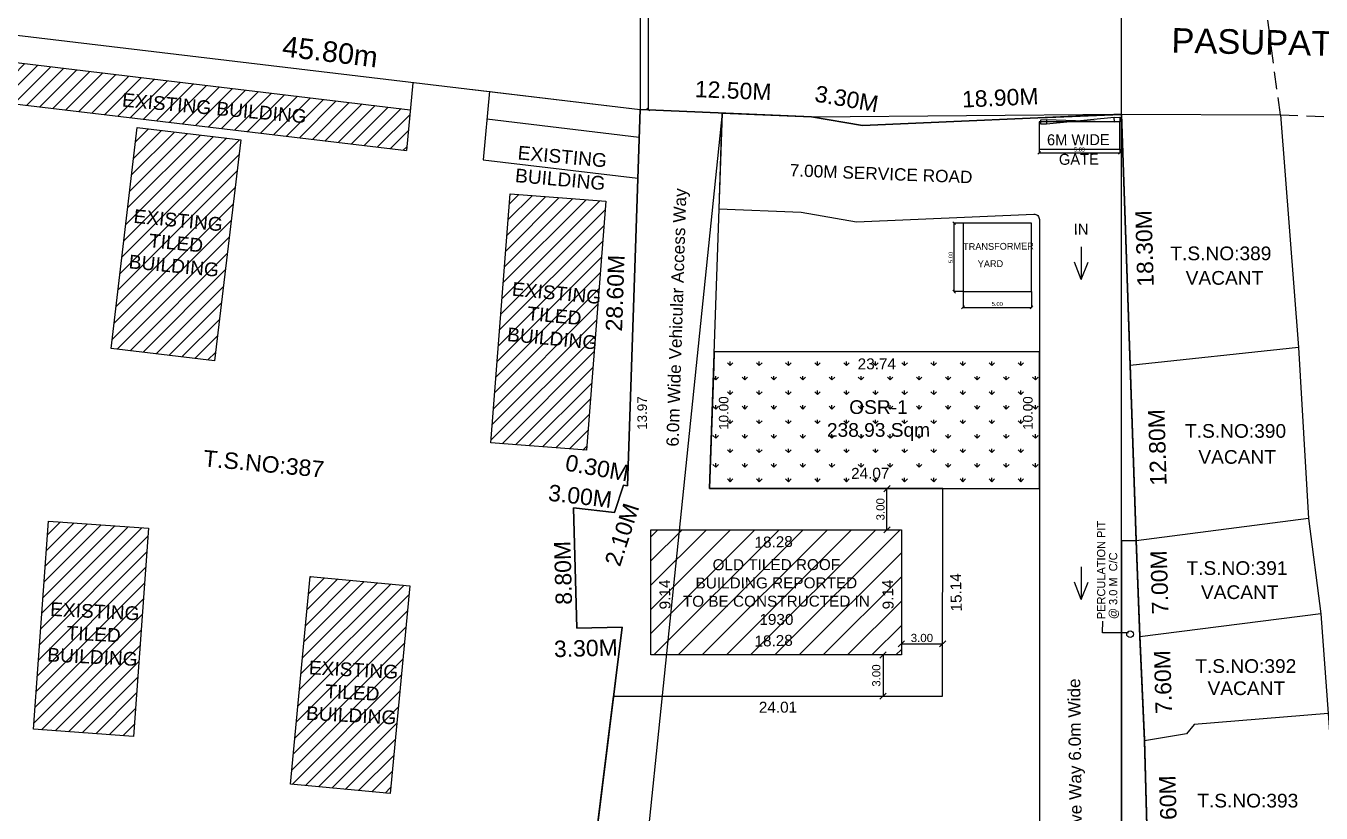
# Model space of a CAD drawing. Header units: metres. Extents: x -7227 to 737, y -45 to 4679.
# Drawn here: x 244.4 to 339, y 130 to 187.4 of the extents above; entities that cross this region are included whole.
import ezdxf

# ---------------------------------------------------------------- set-up
doc = ezdxf.new("R2010")
doc.units = ezdxf.units.M
doc.header["$LTSCALE"] = 0.2
doc.header["$MEASUREMENT"] = 0
doc.linetypes.add('HIDDEN', pattern=[9.525, 6.35, -3.175])
for name, color, linetype in [('AS_AT_SITE', 6, 'Continuous'), ('BLK_1_LVL_0_SIDE_SETBACK2', 102, 'Continuous'), ('DRIVE_WAY', 254, 'Continuous'), ('FMB_OR_PLR', 70, 'Continuous'), ('MAIN_GATE', 57, 'Continuous'), ('OSR_PLAN', 7, 'Continuous'), ('PLAN_INFO', 1, 'Continuous'), ('PLOT_BOUNDARY', 70, 'Continuous'), ('ROAD_WIDTH', 117, 'Continuous'), ('RWH', 130, 'Continuous'), ('SUPER_IMPOSED', 5, 'Continuous'), ('TRANSFORMER_YARD', 1, 'Continuous')]:
    doc.layers.add(name, color=color, linetype=linetype)
doc.layers.add('line', color=7, linetype='Continuous', lineweight=25)
doc.styles.add('GD', font='GOTHIC.TTF')
doc.styles.add('ld', font='arial.ttf', dxfattribs={"height": 0.3})
doc.styles.add('S2', font='GOTHIC.TTF')
doc.styles.get("Standard").update_dxf_attribs({"font": 'arial.ttf', "height": 0.3})
doc.dimstyles.new('DCR', dxfattribs={"dimtxt": 0.3, "dimasz": 0.2, "dimexe": 0.025, "dimexo": 0, "dimgap": 0.09, "dimtad": 1, "dimzin": 0, "dimdsep": 46, "dimtxsty": 'Standard', "dimblk": 'OBLIQUE', "dimcen": 0.09, "dimadec": 0, "dimazin": 0, "dimtfac": 1, "dimtofl": 0, "dimtmove": 0, "dimatfit": 3, "dimfxl": 0, "dimtolj": 1, "dimtzin": 0, "dimarcsym": 0})
pattern_1 = [(45, (-1802.7394, 29.8204), (-0.53033009, 0.53033009), [])]

# ---------------------------------------------------------------- blocks, each defined once
blk = doc.blocks.new('_OBLIQUE')
at = {"layer": 'line', "color": 0, "linetype": 'ByBlock', "lineweight": -2}
blk.add_line((-0.5, -0.5), (0.5, 0.5), dxfattribs=at)
blk = doc.blocks.new('*D257')
at = {"layer": 'Defpoints', "color": 0}
for p in [(289.264, 197.336), (289.264, 181.336), (289.862, 181.336)]:
    blk.add_point(p, dxfattribs=at)
at = {"layer": 'ROAD_WIDTH', "color": 1, "linetype": 'HIDDEN', "lineweight": -2}
for p, q in [((289.682, 197.336), (289.887, 197.336)), ((289.682, 181.336), (289.887, 181.336))]:
    blk.add_line(p, q, dxfattribs=at)
at = {"layer": 'ROAD_WIDTH', "color": 1, "lineweight": -2}
blk.add_line((289.862, 197.336), (289.862, 181.336), dxfattribs=at)
at = {"layer": 'ROAD_WIDTH', "color": 1, "lineweight": -2, "xscale": 0.2, "yscale": 0.2, "zscale": 0.2}
for p, rotation in [((289.862, 197.336), 90), ((289.862, 181.336), 270)]:
    blk.add_blockref('_OBLIQUE', p, dxfattribs=dict(at, rotation=rotation))
at = {"layer": 'ROAD_WIDTH', "color": 1, "insert": (289.619, 189.336), "char_height": 0.3, "attachment_point": 5, "rotation": 90}
blk.add_mtext('\\A1;16.00', dxfattribs=at)
blk = doc.blocks.new('*D258')
at = {"layer": 'Defpoints', "color": 0}
for p in [(318.393, 178.45), (324.283, 178.45), (324.283, 178.179)]:
    blk.add_point(p, dxfattribs=at)
at = {"layer": 'MAIN_GATE', "color": 2, "linetype": 'HIDDEN', "lineweight": -2}
for p, q in [((318.393, 178.45), (318.393, 178.154)), ((324.283, 178.45), (324.283, 178.154))]:
    blk.add_line(p, q, dxfattribs=at)
at = {"layer": 'MAIN_GATE', "color": 2, "lineweight": -2}
blk.add_line((318.393, 178.179), (324.283, 178.179), dxfattribs=at)
at = {"layer": 'MAIN_GATE', "color": 2, "lineweight": -2, "xscale": 0.2, "yscale": 0.2, "zscale": 0.2, "rotation": 180}
blk.add_blockref('_OBLIQUE', (318.393, 178.179), dxfattribs=at)
at = {"layer": 'MAIN_GATE', "color": 2, "lineweight": -2, "xscale": 0.2, "yscale": 0.2, "zscale": 0.2}
blk.add_blockref('_OBLIQUE', (324.283, 178.179), dxfattribs=at)
at = {"layer": 'MAIN_GATE', "color": 2, "insert": (321.338, 178.422), "char_height": 0.3, "attachment_point": 5}
blk.add_mtext('\\A1;5.89', dxfattribs=at)
blk = doc.blocks.new('*D359')
at = {"layer": 'Defpoints', "color": 0}
for p in [(312.181, 173.048), (312.834, 173.048), (312.834, 168.048)]:
    blk.add_point(p, dxfattribs=at)
at = {"layer": 'TRANSFORMER_YARD', "color": 0, "linetype": 'HIDDEN', "lineweight": -2}
for p, q in [((312.834, 173.048), (312.156, 173.048)), ((312.834, 168.048), (312.156, 168.048))]:
    blk.add_line(p, q, dxfattribs=at)
at = {"layer": 'TRANSFORMER_YARD', "color": 0, "lineweight": -2}
blk.add_line((312.181, 168.048), (312.181, 173.048), dxfattribs=at)
at = {"layer": 'TRANSFORMER_YARD', "color": 0, "lineweight": -2, "xscale": 0.2, "yscale": 0.2, "zscale": 0.2}
for p, rotation in [((312.181, 173.048), 90), ((312.181, 168.048), 270)]:
    blk.add_blockref('_OBLIQUE', p, dxfattribs=dict(at, rotation=rotation))
at = {"layer": 'TRANSFORMER_YARD', "color": 0, "insert": (311.938, 170.548), "char_height": 0.3, "attachment_point": 5, "rotation": 90}
blk.add_mtext('\\A1;5.00', dxfattribs=at)
blk = doc.blocks.new('*D360')
at = {"layer": 'Defpoints', "color": 0}
for p in [(312.834, 168.048), (317.834, 168.048), (317.834, 166.901)]:
    blk.add_point(p, dxfattribs=at)
at = {"layer": 'TRANSFORMER_YARD', "color": 0, "linetype": 'HIDDEN', "lineweight": -2}
for p, q in [((312.834, 168.048), (312.834, 166.876)), ((317.834, 168.048), (317.834, 166.876))]:
    blk.add_line(p, q, dxfattribs=at)
at = {"layer": 'TRANSFORMER_YARD', "color": 0, "lineweight": -2}
blk.add_line((312.834, 166.901), (317.834, 166.901), dxfattribs=at)
at = {"layer": 'TRANSFORMER_YARD', "color": 0, "lineweight": -2, "xscale": 0.2, "yscale": 0.2, "zscale": 0.2, "rotation": 180}
blk.add_blockref('_OBLIQUE', (312.834, 166.901), dxfattribs=at)
at = {"layer": 'TRANSFORMER_YARD', "color": 0, "lineweight": -2, "xscale": 0.2, "yscale": 0.2, "zscale": 0.2}
blk.add_blockref('_OBLIQUE', (317.834, 166.901), dxfattribs=at)
at = {"layer": 'TRANSFORMER_YARD', "color": 0, "insert": (315.334, 167.144), "char_height": 0.3, "attachment_point": 5}
blk.add_mtext('\\A1;5.00', dxfattribs=at)

msp = doc.modelspace()

# ---------------------------------------------------------------- hatches: boundary and pattern name
h = msp.add_hatch()
h.set_pattern_fill('ANSI31', color=256, scale=6)
h.set_pattern_definition(pattern_1)
h.paths.add_polyline_path([(243.584, 184.785), (243.304, 181.798), (272.199, 178.342), (272.479, 181.329)])
h.paths.add_polyline_path([(251.106, 181.046), (265.054, 179.77), (265.242, 181.822), (251.293, 183.098)], flags=24)
h = msp.add_hatch()
h.set_pattern_fill('ANSI31', color=256, scale=6)
h.set_pattern_definition(pattern_1)
h.paths.add_polyline_path([(263.734, 132.089), (271.012, 131.4), (272.448, 146.572), (265.17, 147.261)])
h.paths.add_polyline_path([(253.372, 150.773), (246.081, 151.296), (244.99, 136.095), (252.281, 135.572)])
h.paths.add_polyline_path([(250.642, 163.894), (258.204, 163.003), (260.105, 179.131), (252.543, 180.023)])
h.paths.add_polyline_path([(278.361, 157.011), (285.345, 156.465), (286.767, 174.649), (279.783, 175.196)])
h.paths.add_polyline_path([(264.568, 136.247), (271.657, 135.885), (271.933, 141.29), (264.844, 141.651)], flags=24)
h.paths.add_polyline_path([(245.685, 140.514), (252.774, 140.152), (253.05, 145.556), (245.961, 145.918)], flags=24)
h.paths.add_polyline_path([(251.589, 169.232), (258.654, 168.555), (259.171, 173.941), (252.105, 174.619)], flags=24)
h.paths.add_polyline_path([(279.208, 163.921), (286.274, 163.244), (286.791, 168.63), (279.725, 169.308)], flags=9)
h = msp.add_hatch()
h.set_pattern_fill('GRASS', color=256, scale=1.5)
h.set_pattern_definition([(90, (-847.5495, -66.4441), (-1.0606602, 1.0606602), [0.28125, -1.8400703]), (45, (-847.5495, -66.4441), (-1.0606602, 1.0606602), [0.28125, -1.21875]), (135, (-847.5495, -66.4441), (-1.0606602, -1.0606602), [0.28125, -1.21875])])
h.paths.add_polyline_path([(318.409, 163.659), (294.673, 163.659), (294.337, 153.664), (311.357, 153.664), (318.409, 153.664)])
h.paths.add_polyline_path([(296.093, 157.752), (296.093, 160.549), (294.65, 160.549), (294.65, 157.752)], flags=24)
h.paths.add_polyline_path([(304.958, 161.934), (308.155, 161.951), (308.146, 163.6), (304.949, 163.583)], flags=24)
h.paths.add_polyline_path([(304.476, 153.943), (307.673, 153.96), (307.664, 155.608), (304.468, 155.592)], flags=24)
h.paths.add_polyline_path([(302.685, 156.881), (310.719, 156.891), (310.714, 160.636), (302.681, 160.626)], flags=24)
h.paths.add_polyline_path([(318.298, 157.752), (318.298, 160.549), (316.855, 160.549), (316.855, 157.752)], flags=24)
h = msp.add_hatch()
h.set_pattern_fill('ANSI31', color=256, scale=10)
h.set_pattern_definition([(45, (-847.5495, -66.4441), (-0.8838835, 0.8838835), [])])
h.paths.add_polyline_path([(308.333, 150.662), (290.053, 150.662), (290.053, 141.522), (308.333, 141.522)])
h.paths.add_polyline_path([(292.218, 143.252), (306.278, 143.269), (306.271, 148.954), (292.211, 148.937)], flags=24)
h.paths.add_polyline_path([(291.93, 144.68), (291.862, 147.254), (290.214, 147.211), (290.282, 144.636)], flags=24)
h.paths.add_polyline_path([(297.399, 141.683), (300.595, 141.767), (300.551, 143.415), (297.356, 143.331)], flags=24)
h.paths.add_polyline_path([(308.214, 144.68), (308.146, 147.254), (306.498, 147.211), (306.566, 144.636)], flags=24)
h.paths.add_polyline_path([(297.399, 148.898), (300.595, 148.982), (300.551, 150.63), (297.356, 150.546)], flags=24)

# ---------------------------------------------------------------- linework, layer by layer
at = {"linetype": 'HIDDEN'}
for q in [(334.078, 195.242), (348.429, 180.522)]:
    msp.add_line((336.009, 180.951), q, dxfattribs=at)
for p, q in [((243.771, 186.777), (289.264, 181.336)), ((243.533, 184.792), (272.479, 181.329)), ((272.663, 183.296), (272.199, 178.342)), ((278.273, 182.676), (277.803, 177.671)), ((243.177, 181.813), (272.199, 178.342)), ((278.083, 180.659), (289.197, 179.33)), ((289.264, 181.336), (288.341, 153.87)), ((301.762, 180.822), (289.264, 181.336)), ((289.264, 181.336), (301.762, 180.822)), ((305.505, 180.169), (301.762, 180.822)), ((301.762, 180.822), (305.505, 180.169)), ((324.409, 180.993), (305.505, 180.169)), ((305.505, 180.169), (324.409, 180.993)), ((324.409, 180.993), (318.409, 180.731)), ((318.409, 180.731), (324.361, 180.991)), ((318.917, 180.603), (323.885, 180.443)), ((323.88, 180.771), (318.922, 180.275)), ((324.361, 180.991), (324.409, 180.993)), ((325.037, 162.695), (324.409, 180.993)), ((277.803, 177.671), (289.096, 176.321)), ((321.469, 171.329), (321.469, 168.943)), ((321.469, 168.943), (320.973, 170.203)), ((321.469, 168.943), (321.966, 170.203)), ((337.32, 163.959), (325.039, 162.652)), ((325.464, 149.904), (325.037, 162.695)), ((288.046, 153.923), (287.399, 151.925)), ((288.341, 153.87), (288.046, 153.923)), ((307.285, 150.662), (307.285, 153.671)), ((287.399, 151.925), (284.412, 152.272)), ((284.412, 152.272), (284.644, 143.474)), ((338.062, 151.481), (325.466, 149.852)), ((325.733, 142.909), (325.464, 149.904)), ((321.469, 147.953), (321.469, 145.567)), ((321.469, 145.567), (320.973, 146.827)), ((321.469, 145.567), (321.966, 146.827)), ((323.027, 143.147), (323.036, 143.987)), ((338.945, 144.537), (325.736, 142.858)), ((287.948, 143.561), (281.178, 89.133)), ((284.644, 143.474), (287.948, 143.561)), ((324.919, 143.128), (323.027, 143.147)), ((326.082, 135.317), (325.733, 142.909)), ((308.333, 142.328), (311.348, 142.328)), ((306.994, 141.522), (306.994, 138.519)), ((339.486, 137.256), (329.719, 136.458)), ((329.719, 136.458), (329.144, 135.765)), ((326.406, 123.725), (326.082, 135.317)), ((329.144, 135.765), (326.084, 135.25))]:
    msp.add_line(p, q)
for points in [[(277.063, 182.795), (289.264, 181.336), (301.762, 180.822), (305.505, 180.169), (324.409, 180.993)], [(247.796, 54.859), (239.693, 95.866), (276.569, 94.057), (278.718, 88.348), (281.178, 89.133), (287.948, 143.561), (284.644, 143.474), (284.412, 152.272), (287.399, 151.925), (288.046, 153.923), (288.341, 153.87), (289.264, 181.336), (301.762, 180.822), (305.505, 180.169), (324.409, 180.993), (325.037, 162.695), (325.464, 149.904), (325.733, 142.909), (326.082, 135.317), (326.406, 123.725), (326.722, 116.429), (341.058, 117.219)], [(289.264, 181.336), (301.762, 180.822), (305.505, 180.169), (324.409, 180.993)], [(324.409, 180.993), (336.009, 180.951), (337.32, 163.959), (338.062, 151.481), (338.945, 144.537), (339.487, 137.252), (340.405, 124.489), (341.058, 117.219), (341.611, 93.458), (341.175, 93.45)], [(281.178, 89.133), (287.948, 143.561)]]:
    msp.add_lwpolyline(points)
for points in [[(318.524, 180.269), (318.519, 180.596), (318.917, 180.603), (318.922, 180.275)], [(323.885, 180.443), (323.88, 180.771), (324.278, 180.778), (324.283, 180.45)], [(252.543, 180.023), (260.105, 179.131), (258.204, 163.003), (250.642, 163.894)], [(279.783, 175.196), (286.767, 174.649), (285.345, 156.465), (278.361, 157.011)], [(246.081, 151.296), (253.372, 150.773), (252.281, 135.572), (244.99, 136.095)], [(290.053, 150.662), (308.333, 150.662), (308.333, 141.522), (290.053, 141.522)], [(265.17, 147.261), (272.448, 146.572), (271.012, 131.4), (263.734, 132.089)]]:
    msp.add_lwpolyline(points, close=True)
msp.add_circle((325.032, 143.041), 0.25)
at = {"layer": 'AS_AT_SITE', "color": 6, "linetype": 'ByBlock'}
msp.add_lwpolyline([(281.178, 89.133), (287.322, 138.519), (311.342, 138.519), (311.372, 153.664), (294.337, 153.664), (295.024, 174.093), (295.259, 181.089), (295.259, 181.089), (301.762, 180.822), (305.505, 180.169), (324.409, 180.993), (325.037, 162.695), (325.466, 149.852), (325.733, 142.909), (326.082, 135.317), (326.406, 123.725)], dxfattribs=at)
at = {"layer": 'BLK_1_LVL_0_SIDE_SETBACK2', "color": 102}
msp.add_lwpolyline([(336.01, 84.474), (336.01, 116.94), (326.722, 116.429), (326.407, 123.703), (326.084, 135.25), (325.736, 142.858), (325.466, 149.852), (325.039, 162.652), (324.409, 180.993), (305.505, 180.169), (301.762, 180.822), (295.259, 181.089), (285.291, 84.474), (303.981, 84.474), (303.981, 75.099), (318.68, 75.099), (318.68, 84.474), (336.01, 84.474)], close=True, dxfattribs=at)
at = {"layer": 'DRIVE_WAY'}
msp.add_lwpolyline([(324.409, 180.993), (305.505, 180.169), (301.762, 180.822), (295.259, 181.089), (295.021, 174.093), (301.013, 173.846), (305.051, 173.143), (317.992, 173.707, -0.427028), (318.409, 173.307), (318.409, 92.924, -0.414214), (316.909, 91.424), (284.107, 91.424), (281.463, 91.424), (281.463, 85.424), (342.13, 85.424), (341.992, 87.67), (341.745, 91.424), (325.909, 91.424, -0.414233), (324.409, 92.924)], format="xyb", close=True, dxfattribs=at)
at = {"layer": 'FMB_OR_PLR'}
msp.add_lwpolyline([(326.406, 123.725), (326.082, 135.317), (325.733, 142.909), (325.466, 149.852), (325.037, 162.695), (324.409, 180.993), (305.505, 180.169), (301.762, 180.822), (295.259, 181.089), (289.264, 181.336), (288.341, 153.87), (288.046, 153.923), (287.399, 151.925), (284.412, 152.272), (284.644, 143.474), (287.948, 143.561), (281.178, 89.133)], dxfattribs=at)
at = {"layer": 'MAIN_GATE', "color": 57}
msp.add_lwpolyline([(318.393, 180.45), (318.393, 178.45), (324.283, 178.45), (324.283, 180.45)], close=True, dxfattribs=at)
at = {"layer": 'OSR_PLAN'}
msp.add_lwpolyline([(294.638, 162.609), (294.337, 153.664), (318.409, 153.664), (318.409, 163.659), (294.673, 163.659)], close=True, dxfattribs=at)
at = {"layer": 'PLAN_INFO'}
msp.add_lwpolyline([(325.466, 149.852), (324.409, 149.852), (324.409, 116.301), (326.722, 116.429), (326.407, 123.703), (326.084, 135.25), (325.736, 142.858), (325.466, 149.852)], close=True, dxfattribs=at)
at = {"layer": 'PLOT_BOUNDARY', "color": 70, "linetype": 'ByBlock'}
msp.add_lwpolyline([(281.178, 89.133), (287.322, 138.519), (311.342, 138.519), (311.372, 153.664), (294.337, 153.664), (295.024, 174.093), (295.259, 181.089), (295.259, 181.089), (301.762, 180.822), (305.505, 180.169), (324.409, 180.993), (325.037, 162.695), (325.466, 149.852), (325.733, 142.909), (326.082, 135.317), (326.406, 123.725)], dxfattribs=at)
at = {"layer": 'ROAD_WIDTH', "color": 1}
msp.add_lwpolyline([(289.264, 197.336), (289.264, 181.336), (301.762, 180.822), (324.409, 180.993), (324.409, 196.993)], close=True, dxfattribs=at)
at = {"layer": 'RWH', "color": 130}
msp.add_lwpolyline([(325.466, 149.852), (324.409, 149.852), (324.409, 116.301), (326.722, 116.429), (326.407, 123.703), (326.084, 135.25), (325.736, 142.858), (325.466, 149.852)], close=True, dxfattribs=at)
at = {"layer": 'SUPER_IMPOSED', "linetype": 'ByBlock'}
msp.add_lwpolyline([(281.178, 89.133), (287.322, 138.519), (311.342, 138.519), (311.372, 153.664), (294.337, 153.664), (295.024, 174.093), (295.259, 181.089), (295.259, 181.089), (301.762, 180.822), (305.505, 180.169), (324.409, 180.993), (325.037, 162.695), (325.466, 149.852), (325.733, 142.909), (326.082, 135.317), (326.406, 123.725)], dxfattribs=at)
at = {"layer": 'TRANSFORMER_YARD', "color": 7}
msp.add_lwpolyline([(317.834, 173.048), (312.834, 173.048), (312.834, 168.048), (317.834, 168.048)], close=True, dxfattribs=at)

# ---------------------------------------------------------------- block references
at = {"xscale": 0.4456307985729179, "yscale": 0.4456307985729179, "zscale": 0.4456307985729179, "rotation": 180}
for p in [(307.285, 153.664), (307.285, 150.662), (308.333, 142.328), (311.35, 142.33), (306.994, 141.522), (306.994, 138.519)]:
    msp.add_blockref('_OBLIQUE', p, dxfattribs=at)
at = {"xscale": 0.2, "yscale": 0.2, "zscale": 0.2}
msp.add_blockref('_OBLIQUE', (311.348, 142.328), dxfattribs=at)

# ---------------------------------------------------------------- texts
for s, height, rotation, style, p in [('6M WIDE ', 0.8, 0.15548, 'S2', (318.966, 178.734)), (' GATE', 0.8, 0.47881, 'S2', (319.539, 177.301)), ('7.00M SERVICE ROAD', 0.9, 357.77837, 'ld', (300.171, 176.471)), ('6.0m Wide Vehicular Access Way ', 0.9, 88.24492, 'ld', (292.07, 156.725)), ('IN', 0.8, 0.47881, 'S2', (320.922, 172.204)), ('PERCULATION PIT', 0.6, 90, 'GD', (323.217, 144.138)), ('@ 3.0 M  C/C   ', 0.6, 90, 'GD', (324.095, 144.138)), ('Vehicular Access Way  / Drive Way 6.0m Wide', 0.9, 90.64274, 'ld', (321.679, 113.76))]:
    msp.add_text(s, height=height, rotation=rotation, dxfattribs=dict(style=style)).set_placement(p)
at = {"color": 7, "style": 'S2'}
for s, p in [('TRANSFORMER', (312.842, 171.082)), ('YARD', (313.91, 169.828))]:
    msp.add_text(s, height=0.5, rotation=0.47881, dxfattribs=at).set_placement(p)
at = {"style": 'ld'}
for p in [(329.087, 168.553), (330.015, 155.48), (330.202, 145.607), (330.683, 138.594)]:
    msp.add_text('VACANT', height=1, dxfattribs=at).set_placement(p)
at = {"attachment_point": 5, "style": 'ld'}
for s, insert, char_height, width, rotation in [('\\A1;PASUPATHIPALAIYAM ', (341.462, 186.105), 1.8, 17.96748, 358.81071), ('\\A1;12.50M', (296.058, 182.728), 1.2, 0.92619, 357.64293), ('\\A1;EXISTING BUILDING ', (258.186, 181.44), 1, 61.66076, 354.77145), ('\\A1;18.90M', (315.549, 182.199), 1.2, 0.98104, 2.49541), ('\\A1;EXISTING \\PBUILDING ', (283.509, 177.073), 1, 61.66076, 354.77145), ('\\A1;EXISTING\\PTILED  \\PBUILDING ', (255.388, 171.593), 1, 61.66076, 354.52239), ('\\A1;EXISTING\\PTILED  \\PBUILDING ', (283.008, 166.282), 1, 61.66076, 354.52239), ('\\A1;OSR-1 \\P238.93 Sqm', (306.664, 158.635), 1, 21.75246, 0.06931), ('\\A1;12.80M', (327.029, 156.673), 1.2, 4.91542, 91.67213), ('\\A1;T.S.NO:387', (261.787, 155.472), 1.2, 10.92258, 354.59281), ('\\A1;OLD TILED ROOF\\PBUILDING REPORTED \\PTO BE CONSTRUCTED IN\\P1930', (299.211, 146.111), 0.8, 21.75246, 0.06931), ('\\A1;7.00M', (327.179, 146.829), 1.2, 4.91542, 91.67213), ('\\A1;EXISTING\\PTILED  \\PBUILDING ', (249.375, 143.042), 1, 61.66076, 357.08163), ('\\A1;EXISTING\\PTILED  \\PBUILDING ', (268.259, 138.775), 1, 61.66076, 357.08163), ('\\A1;7.60M', (327.435, 139.541), 1.2, 4.91542, 91.67213), ('\\A1;11.60M', (327.829, 129.94), 1.2, 4.91542, 91.67213)]:
    msp.add_mtext(s, dxfattribs=dict(at, insert=insert, char_height=char_height, width=width, rotation=rotation))
for s, insert, char_height, rotation in [('\\A1;45.80m', (266.638, 185.557), 1.5, 353.17937), ('\\A1;3.30M', (304.343, 182.12), 1.2, 350.11201), ('\\A1;18.30M', (326.088, 171.198), 1.2, 91.67213), ('\\A1;28.60M', (287.447, 167.938), 1.2, 88.07435), ('\\A1;23.74', (306.541, 162.772), 0.8, 0.29763), ('\\A1;0.30M', (286.128, 155.173), 1.2, 349.87407), ('\\A1;24.07', (306.061, 154.781), 0.8, 0.29763), ('\\A1;3.00M', (284.883, 153.111), 1.2, 353.35957), ('\\A1;2.10M', (287.943, 150.31), 1.2, 72.06423), ('\\A1;8.80M', (283.645, 147.515), 1.2, 91.50945), ('\\A1;18.28', (299.011, 149.771), 0.8, 1.50945), ('\\A1;9.14', (291.067, 145.941), 0.8, 91.50945), ('\\A1;9.14', (307.35, 145.941), 0.8, 91.50945), ('\\A1;15.14', (312.323, 146.092), 0.8, 91.50945), ('\\A1;18.28', (299.011, 142.556), 0.8, 1.50945), ('\\A1;3.30M', (285.301, 142.012), 1.2, 1.50945), ('\\A1;24.01', (299.328, 137.704), 0.8, 0.29763)]:
    msp.add_mtext(s, dxfattribs=dict(at, insert=insert, char_height=char_height, rotation=rotation))
at = {"char_height": 1, "width": 10.92258, "attachment_point": 5, "style": 'ld'}
for s, insert in [('\\A1;T.S.NO:389', (331.657, 170.835)), ('\\A1;T.S.NO:390', (332.73, 157.87)), ('\\A1;T.S.NO:391', (332.833, 147.86)), ('\\A1;T.S.NO:392', (333.476, 140.706)), ('\\A1;T.S.NO:393', (333.621, 130.88))]:
    msp.add_mtext(s, dxfattribs=dict(at, insert=insert))
at = {"attachment_point": 5, "rotation": 90}
for s, insert, char_height in [('\\A1;13.97', (289.42, 159.181), 0.7), ('\\A1;10.00', (295.366, 159.181), 0.7), ('\\A1;10.00', (317.572, 159.181), 0.7), ('\\A1;3.00', (306.808, 152.162), 0.6), ('\\A1;3.00', (306.507, 140.021), 0.6)]:
    msp.add_mtext(s, dxfattribs=dict(at, insert=insert, char_height=char_height))
at = {"insert": (309.833, 142.761), "char_height": 0.6, "attachment_point": 5}
msp.add_mtext('\\A1;3.00', dxfattribs=at)

# ---------------------------------------------------------------- dimensions: what is measured, and where the dimension line sits
at = {"layer": 'MAIN_GATE', "color": 2}
dim = msp.add_linear_dim(base=(324.283, 178.179), p1=(318.393, 178.45), p2=(324.283, 178.45), dimstyle='DCR', override={"dimclrd": 2, "dimclre": 2, "dimclrt": 2, "dimfxl": 1.25, "dimarcsym": 2}, dxfattribs=at)
dim.commit()
dim.dimension.update_dxf_attribs({"geometry": '*D258', "text_midpoint": (321.338, 178.422)})
at = {"layer": 'ROAD_WIDTH', "color": 1}
dim = msp.add_linear_dim(base=(289.862, 181.336), p1=(289.264, 197.336), p2=(289.264, 181.336), angle=90, dimstyle='DCR', override={"dimclrd": 1, "dimclre": 1, "dimclrt": 1, "dimfxl": 0.18, "dimarcsym": 2}, dxfattribs=at)
dim.commit()
dim.dimension.update_dxf_attribs({"geometry": '*D257', "text_midpoint": (289.619, 189.336)})
at = {"layer": 'TRANSFORMER_YARD', "color": 7}
dim = msp.add_linear_dim(base=(312.181, 173.048), p1=(312.834, 168.048), p2=(312.834, 173.048), angle=90, dimstyle='DCR', override={"dimfxl": 1.25, "dimarcsym": 2}, dxfattribs=at)
dim.commit()
dim.dimension.update_dxf_attribs({"geometry": '*D359', "text_midpoint": (311.938, 170.548)})
dim = msp.add_linear_dim(base=(317.834, 166.901), p1=(312.834, 168.048), p2=(317.834, 168.048), dimstyle='DCR', override={"dimfxl": 1.25, "dimarcsym": 2}, dxfattribs=at)
dim.commit()
dim.dimension.update_dxf_attribs({"geometry": '*D360', "text_midpoint": (315.334, 167.144)})

doc.saveas('drawing.dxf')
